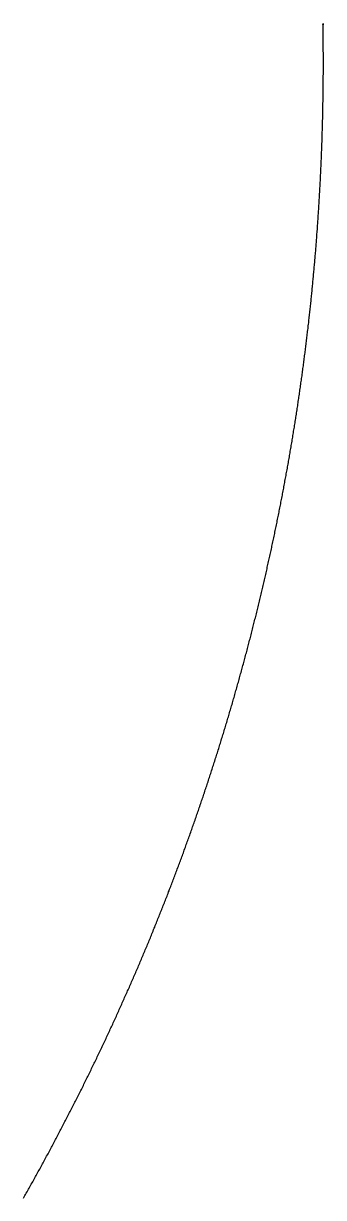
# Model space of a CAD drawing. Header units: metres. Extents: x -47.5 to 50, y -46.2 to 48.8.
# Drawn here: x 39.12 to 45.02, y -23.09 to 0.01 of the extents above; entities that cross this region are included whole.
import ezdxf

# ---------------------------------------------------------------- set-up
doc = ezdxf.new("R2010")
doc.units = ezdxf.units.M

msp = doc.modelspace()

# ---------------------------------------------------------------- linework, layer by layer
for p, q in [((45.024, -0.022, -692.82), (45.023, 0.006, -692.82)), ((45.014, -0.032, -692.82), (45.013, -0.004, -692.82)), ((45.014, -0.061, -692.82), (45.014, -0.032, -692.82)), ((45.015, -0.089, -692.82), (45.014, -0.061, -692.82)), ((45.015, -0.117, -692.82), (45.015, -0.089, -692.82)), ((45.015, -0.145, -692.82), (45.015, -0.117, -692.82)), ((45.016, -0.174, -692.82), (45.015, -0.145, -692.82)), ((45.016, -0.202, -692.82), (45.016, -0.174, -692.82)), ((45.017, -0.23, -692.82), (45.016, -0.202, -692.82)), ((45.017, -0.259, -692.82), (45.017, -0.23, -692.82)), ((45.017, -0.287, -692.82), (45.017, -0.259, -692.82)), ((45.018, -0.315, -692.82), (45.017, -0.287, -692.82)), ((45.018, -0.343, -692.82), (45.018, -0.315, -692.82)), ((45.018, -0.372, -692.82), (45.018, -0.343, -692.82)), ((45.018, -0.4, -692.82), (45.018, -0.372, -692.82)), ((45.019, -0.428, -692.82), (45.018, -0.4, -692.82)), ((45.019, -0.457, -692.82), (45.019, -0.428, -692.82)), ((45.019, -0.485, -692.82), (45.019, -0.457, -692.82)), ((45.019, -0.513, -692.82), (45.019, -0.485, -692.82)), ((45.019, -0.541, -692.82), (45.019, -0.513, -692.82)), ((45.02, -0.57, -692.82), (45.019, -0.541, -692.82)), ((45.02, -0.598, -692.82), (45.02, -0.57, -692.82)), ((45.02, -0.626, -692.82), (45.02, -0.598, -692.82)), ((45.02, -0.655, -692.82), (45.02, -0.626, -692.82)), ((45.02, -0.683, -692.82), (45.02, -0.655, -692.82)), ((45.02, -0.711, -692.82), (45.02, -0.683, -692.82)), ((45.02, -0.74, -692.82), (45.02, -0.711, -692.82)), ((45.02, -0.768, -692.82), (45.02, -0.74, -692.82)), ((45.02, -0.796, -692.82), (45.02, -0.768, -692.82)), ((45.02, -0.824, -692.82), (45.02, -0.796, -692.82)), ((45.02, -0.853, -692.82), (45.02, -0.824, -692.82)), ((45.02, -0.881, -692.82), (45.02, -0.853, -692.82)), ((45.02, -0.909, -692.82), (45.02, -0.881, -692.82)), ((45.02, -0.938, -692.82), (45.02, -0.909, -692.82)), ((45.018, -1.164, -692.82), (45.019, -1.136, -692.82)), ((45.019, -1.023, -692.82), (45.02, -0.994, -692.82)), ((45.019, -1.051, -692.82), (45.019, -1.023, -692.82)), ((45.019, -1.079, -692.82), (45.019, -1.051, -692.82)), ((45.019, -1.107, -692.82), (45.019, -1.079, -692.82)), ((45.019, -1.136, -692.82), (45.019, -1.107, -692.82)), ((45.02, -0.966, -692.82), (45.02, -0.938, -692.82)), ((45.02, -0.994, -692.82), (45.02, -0.966, -692.82)), ((45.016, -1.362, -692.82), (45.017, -1.334, -692.82)), ((45.016, -1.39, -692.82), (45.016, -1.362, -692.82)), ((45.017, -1.277, -692.82), (45.018, -1.249, -692.82)), ((45.017, -1.305, -692.82), (45.017, -1.277, -692.82)), ((45.017, -1.334, -692.82), (45.017, -1.305, -692.82)), ((45.018, -1.192, -692.82), (45.018, -1.164, -692.82)), ((45.018, -1.221, -692.82), (45.018, -1.192, -692.82)), ((45.018, -1.249, -692.82), (45.018, -1.221, -692.82)), ((45.012, -1.617, -692.82), (45.013, -1.589, -692.82)), ((45.012, -1.645, -692.82), (45.012, -1.617, -692.82)), ((45.013, -1.56, -692.82), (45.014, -1.532, -692.82)), ((45.013, -1.589, -692.82), (45.013, -1.56, -692.82)), ((45.014, -1.504, -692.82), (45.015, -1.475, -692.82)), ((45.014, -1.532, -692.82), (45.014, -1.504, -692.82)), ((45.015, -1.447, -692.82), (45.016, -1.419, -692.82)), ((45.015, -1.475, -692.82), (45.015, -1.447, -692.82)), ((45.016, -1.419, -692.82), (45.016, -1.39, -692.82)), ((45.007, -1.872, -692.82), (45.008, -1.843, -692.82)), ((45.008, -1.815, -692.82), (45.009, -1.787, -692.82)), ((45.008, -1.843, -692.82), (45.008, -1.815, -692.82)), ((45.009, -1.787, -692.82), (45.01, -1.758, -692.82)), ((45.01, -1.73, -692.82), (45.011, -1.702, -692.82)), ((45.01, -1.758, -692.82), (45.01, -1.73, -692.82)), ((45.011, -1.673, -692.82), (45.012, -1.645, -692.82)), ((45.011, -1.702, -692.82), (45.011, -1.673, -692.82)), ((45.001, -2.098, -692.82), (45.002, -2.07, -692.82)), ((45.002, -2.041, -692.82), (45.003, -2.013, -692.82)), ((45.002, -2.07, -692.82), (45.002, -2.041, -692.82)), ((45.003, -2.013, -692.82), (45.004, -1.985, -692.82)), ((45.004, -1.985, -692.82), (45.005, -1.956, -692.82)), ((45.005, -1.928, -692.82), (45.006, -1.9, -692.82)), ((45.005, -1.956, -692.82), (45.005, -1.928, -692.82)), ((45.006, -1.9, -692.82), (45.007, -1.872, -692.82)), ((44.994, -2.324, -692.82), (44.995, -2.296, -692.82)), ((44.995, -2.296, -692.82), (44.996, -2.268, -692.82)), ((44.996, -2.268, -692.82), (44.997, -2.239, -692.82)), ((44.997, -2.211, -692.82), (44.998, -2.183, -692.82)), ((44.997, -2.239, -692.82), (44.997, -2.211, -692.82)), ((44.998, -2.183, -692.82), (44.999, -2.154, -692.82)), ((44.999, -2.154, -692.82), (45, -2.126, -692.82)), ((45, -2.126, -692.82), (45.001, -2.098, -692.82)), ((44.985, -2.551, -692.82), (44.986, -2.522, -692.82)), ((44.986, -2.522, -692.82), (44.988, -2.494, -692.82)), ((44.988, -2.494, -692.82), (44.989, -2.466, -692.82)), ((44.989, -2.466, -692.82), (44.99, -2.437, -692.82)), ((44.99, -2.437, -692.82), (44.991, -2.409, -692.82)), ((44.991, -2.409, -692.82), (44.992, -2.381, -692.82)), ((44.992, -2.381, -692.82), (44.993, -2.353, -692.82)), ((44.993, -2.353, -692.82), (44.994, -2.324, -692.82)), ((44.976, -2.777, -692.82), (44.977, -2.749, -692.82)), ((44.977, -2.749, -692.82), (44.978, -2.72, -692.82)), ((44.978, -2.72, -692.82), (44.98, -2.692, -692.82)), ((44.98, -2.692, -692.82), (44.981, -2.664, -692.82)), ((44.981, -2.664, -692.82), (44.982, -2.636, -692.82)), ((44.982, -2.636, -692.82), (44.983, -2.607, -692.82)), ((44.983, -2.607, -692.82), (44.984, -2.579, -692.82)), ((44.984, -2.579, -692.82), (44.985, -2.551, -692.82)), ((44.965, -3.003, -692.82), (44.967, -2.975, -692.82)), ((44.967, -2.975, -692.82), (44.968, -2.947, -692.82)), ((44.968, -2.947, -692.82), (44.969, -2.918, -692.82)), ((44.969, -2.918, -692.82), (44.971, -2.89, -692.82)), ((44.971, -2.89, -692.82), (44.972, -2.862, -692.82)), ((44.972, -2.862, -692.82), (44.973, -2.834, -692.82)), ((44.973, -2.834, -692.82), (44.975, -2.805, -692.82)), ((44.975, -2.805, -692.82), (44.976, -2.777, -692.82)), ((44.952, -3.258, -692.82), (44.954, -3.23, -692.82)), ((44.954, -3.23, -692.82), (44.955, -3.201, -692.82)), ((44.955, -3.201, -692.82), (44.957, -3.173, -692.82)), ((44.957, -3.173, -692.82), (44.958, -3.145, -692.82)), ((44.958, -3.145, -692.82), (44.96, -3.116, -692.82)), ((44.96, -3.116, -692.82), (44.961, -3.088, -692.82)), ((44.961, -3.088, -692.82), (44.963, -3.06, -692.82)), ((44.963, -3.06, -692.82), (44.964, -3.032, -692.82)), ((44.964, -3.032, -692.82), (44.965, -3.003, -692.82)), ((44.939, -3.484, -692.82), (44.941, -3.456, -692.82)), ((44.941, -3.456, -692.82), (44.942, -3.428, -692.82)), ((44.942, -3.428, -692.82), (44.944, -3.399, -692.82)), ((44.944, -3.399, -692.82), (44.946, -3.371, -692.82)), ((44.946, -3.371, -692.82), (44.947, -3.343, -692.82)), ((44.947, -3.343, -692.82), (44.949, -3.314, -692.82)), ((44.949, -3.314, -692.82), (44.95, -3.286, -692.82)), ((44.95, -3.286, -692.82), (44.952, -3.258, -692.82)), ((44.925, -3.71, -692.82), (44.927, -3.682, -692.82)), ((44.927, -3.682, -692.82), (44.929, -3.654, -692.82)), ((44.929, -3.654, -692.82), (44.93, -3.625, -692.82)), ((44.93, -3.625, -692.82), (44.932, -3.597, -692.82)), ((44.932, -3.597, -692.82), (44.934, -3.569, -692.82)), ((44.934, -3.569, -692.82), (44.936, -3.541, -692.82)), ((44.936, -3.541, -692.82), (44.937, -3.512, -692.82)), ((44.937, -3.512, -692.82), (44.939, -3.484, -692.82)), ((44.91, -3.936, -692.82), (44.912, -3.908, -692.82)), ((44.912, -3.908, -692.82), (44.914, -3.88, -692.82)), ((44.914, -3.88, -692.82), (44.915, -3.852, -692.82)), ((44.915, -3.852, -692.82), (44.917, -3.823, -692.82)), ((44.917, -3.823, -692.82), (44.919, -3.795, -692.82)), ((44.919, -3.795, -692.82), (44.921, -3.767, -692.82)), ((44.921, -3.767, -692.82), (44.923, -3.739, -692.82)), ((44.923, -3.739, -692.82), (44.925, -3.71, -692.82)), ((44.893, -4.162, -692.82), (44.895, -4.134, -692.82)), ((44.895, -4.134, -692.82), (44.897, -4.106, -692.82)), ((44.897, -4.106, -692.82), (44.899, -4.078, -692.82)), ((44.899, -4.078, -692.82), (44.902, -4.049, -692.82)), ((44.902, -4.049, -692.82), (44.904, -4.021, -692.82)), ((44.904, -4.021, -692.82), (44.906, -3.993, -692.82)), ((44.906, -3.993, -692.82), (44.908, -3.965, -692.82)), ((44.908, -3.965, -692.82), (44.91, -3.936, -692.82)), ((44.873, -4.417, -692.82), (44.876, -4.388, -692.82)), ((44.876, -4.388, -692.82), (44.878, -4.36, -692.82)), ((44.878, -4.36, -692.82), (44.88, -4.332, -692.82)), ((44.88, -4.332, -692.82), (44.882, -4.304, -692.82)), ((44.882, -4.304, -692.82), (44.885, -4.275, -692.82)), ((44.885, -4.275, -692.82), (44.887, -4.247, -692.82)), ((44.887, -4.247, -692.82), (44.889, -4.219, -692.82)), ((44.889, -4.219, -692.82), (44.891, -4.191, -692.82)), ((44.891, -4.191, -692.82), (44.893, -4.162, -692.82)), ((44.854, -4.643, -692.82), (44.857, -4.614, -692.82)), ((44.857, -4.614, -692.82), (44.859, -4.586, -692.82)), ((44.859, -4.586, -692.82), (44.862, -4.558, -692.82)), ((44.862, -4.558, -692.82), (44.864, -4.53, -692.82)), ((44.864, -4.53, -692.82), (44.866, -4.501, -692.82)), ((44.866, -4.501, -692.82), (44.869, -4.473, -692.82)), ((44.869, -4.473, -692.82), (44.871, -4.445, -692.82)), ((44.871, -4.445, -692.82), (44.873, -4.417, -692.82)), ((44.835, -4.868, -692.82), (44.837, -4.84, -692.82)), ((44.837, -4.84, -692.82), (44.84, -4.812, -692.82)), ((44.84, -4.812, -692.82), (44.842, -4.784, -692.82)), ((44.842, -4.784, -692.82), (44.845, -4.756, -692.82)), ((44.845, -4.756, -692.82), (44.847, -4.727, -692.82)), ((44.847, -4.727, -692.82), (44.85, -4.699, -692.82)), ((44.85, -4.699, -692.82), (44.852, -4.671, -692.82)), ((44.852, -4.671, -692.82), (44.854, -4.643, -692.82)), ((44.813, -5.094, -692.82), (44.816, -5.066, -692.82)), ((44.816, -5.066, -692.82), (44.819, -5.038, -692.82)), ((44.819, -5.038, -692.82), (44.821, -5.01, -692.82)), ((44.821, -5.01, -692.82), (44.824, -4.981, -692.82)), ((44.824, -4.981, -692.82), (44.827, -4.953, -692.82)), ((44.827, -4.953, -692.82), (44.829, -4.925, -692.82)), ((44.829, -4.925, -692.82), (44.832, -4.897, -692.82)), ((44.832, -4.897, -692.82), (44.835, -4.868, -692.82)), ((44.791, -5.32, -692.82), (44.794, -5.292, -692.82)), ((44.794, -5.292, -692.82), (44.797, -5.263, -692.82)), ((44.797, -5.263, -692.82), (44.8, -5.235, -692.82)), ((44.8, -5.235, -692.82), (44.802, -5.207, -692.82)), ((44.802, -5.207, -692.82), (44.805, -5.179, -692.82)), ((44.805, -5.179, -692.82), (44.808, -5.151, -692.82)), ((44.808, -5.151, -692.82), (44.811, -5.122, -692.82)), ((44.811, -5.122, -692.82), (44.813, -5.094, -692.82)), ((44.768, -5.545, -692.82), (44.771, -5.517, -692.82)), ((44.771, -5.517, -692.82), (44.774, -5.489, -692.82)), ((44.774, -5.489, -692.82), (44.777, -5.461, -692.82)), ((44.777, -5.461, -692.82), (44.78, -5.433, -692.82)), ((44.78, -5.433, -692.82), (44.782, -5.404, -692.82)), ((44.782, -5.404, -692.82), (44.785, -5.376, -692.82)), ((44.785, -5.376, -692.82), (44.788, -5.348, -692.82)), ((44.788, -5.348, -692.82), (44.791, -5.32, -692.82)), ((44.74, -5.799, -692.82), (44.743, -5.771, -692.82)), ((44.743, -5.771, -692.82), (44.746, -5.743, -692.82)), ((44.746, -5.743, -692.82), (44.749, -5.715, -692.82)), ((44.749, -5.715, -692.82), (44.753, -5.686, -692.82)), ((44.753, -5.686, -692.82), (44.756, -5.658, -692.82)), ((44.756, -5.658, -692.82), (44.759, -5.63, -692.82)), ((44.759, -5.63, -692.82), (44.762, -5.602, -692.82)), ((44.762, -5.602, -692.82), (44.765, -5.574, -692.82)), ((44.765, -5.574, -692.82), (44.768, -5.545, -692.82)), ((44.714, -6.024, -692.82), (44.718, -5.996, -692.82)), ((44.718, -5.996, -692.82), (44.721, -5.968, -692.82)), ((44.721, -5.968, -692.82), (44.724, -5.94, -692.82)), ((44.724, -5.94, -692.82), (44.727, -5.912, -692.82)), ((44.727, -5.912, -692.82), (44.731, -5.884, -692.82)), ((44.731, -5.884, -692.82), (44.734, -5.855, -692.82)), ((44.734, -5.855, -692.82), (44.737, -5.827, -692.82)), ((44.737, -5.827, -692.82), (44.74, -5.799, -692.82)), ((44.687, -6.25, -692.82), (44.691, -6.222, -692.82)), ((44.691, -6.222, -692.82), (44.694, -6.193, -692.82)), ((44.694, -6.193, -692.82), (44.698, -6.165, -692.82)), ((44.698, -6.165, -692.82), (44.701, -6.137, -692.82)), ((44.701, -6.137, -692.82), (44.704, -6.109, -692.82)), ((44.704, -6.109, -692.82), (44.708, -6.081, -692.82)), ((44.708, -6.081, -692.82), (44.711, -6.053, -692.82)), ((44.711, -6.053, -692.82), (44.714, -6.024, -692.82)), ((44.659, -6.475, -692.82), (44.663, -6.447, -692.82)), ((44.663, -6.447, -692.82), (44.666, -6.419, -692.82)), ((44.666, -6.419, -692.82), (44.67, -6.39, -692.82)), ((44.67, -6.39, -692.82), (44.673, -6.362, -692.82)), ((44.673, -6.362, -692.82), (44.677, -6.334, -692.82)), ((44.677, -6.334, -692.82), (44.68, -6.306, -692.82)), ((44.68, -6.306, -692.82), (44.684, -6.278, -692.82)), ((44.684, -6.278, -692.82), (44.687, -6.25, -692.82)), ((44.63, -6.7, -692.82), (44.634, -6.672, -692.82)), ((44.634, -6.672, -692.82), (44.637, -6.644, -692.82)), ((44.637, -6.644, -692.82), (44.641, -6.615, -692.82)), ((44.641, -6.615, -692.82), (44.645, -6.587, -692.82)), ((44.645, -6.587, -692.82), (44.648, -6.559, -692.82)), ((44.648, -6.559, -692.82), (44.652, -6.531, -692.82)), ((44.652, -6.531, -692.82), (44.656, -6.503, -692.82)), ((44.656, -6.503, -692.82), (44.659, -6.475, -692.82)), ((44.596, -6.953, -692.82), (44.6, -6.925, -692.82)), ((44.6, -6.925, -692.82), (44.604, -6.897, -692.82)), ((44.604, -6.897, -692.82), (44.607, -6.868, -692.82)), ((44.607, -6.868, -692.82), (44.611, -6.84, -692.82)), ((44.611, -6.84, -692.82), (44.615, -6.812, -692.82)), ((44.615, -6.812, -692.82), (44.619, -6.784, -692.82)), ((44.619, -6.784, -692.82), (44.623, -6.756, -692.82)), ((44.623, -6.756, -692.82), (44.626, -6.728, -692.82)), ((44.626, -6.728, -692.82), (44.63, -6.7, -692.82)), ((44.564, -7.178, -692.82), (44.568, -7.149, -692.82)), ((44.568, -7.149, -692.82), (44.572, -7.121, -692.82)), ((44.572, -7.121, -692.82), (44.576, -7.093, -692.82)), ((44.576, -7.093, -692.82), (44.58, -7.065, -692.82)), ((44.58, -7.065, -692.82), (44.584, -7.037, -692.82)), ((44.584, -7.037, -692.82), (44.588, -7.009, -692.82)), ((44.588, -7.009, -692.82), (44.592, -6.981, -692.82)), ((44.592, -6.981, -692.82), (44.596, -6.953, -692.82)), ((44.531, -7.402, -692.82), (44.536, -7.374, -692.82)), ((44.536, -7.374, -692.82), (44.54, -7.346, -692.82)), ((44.54, -7.346, -692.82), (44.544, -7.318, -692.82)), ((44.544, -7.318, -692.82), (44.548, -7.29, -692.82)), ((44.548, -7.29, -692.82), (44.552, -7.262, -692.82)), ((44.552, -7.262, -692.82), (44.556, -7.234, -692.82)), ((44.556, -7.234, -692.82), (44.56, -7.206, -692.82)), ((44.56, -7.206, -692.82), (44.564, -7.178, -692.82)), ((44.497, -7.627, -692.82), (44.502, -7.598, -692.82)), ((44.502, -7.598, -692.82), (44.506, -7.57, -692.82)), ((44.506, -7.57, -692.82), (44.51, -7.542, -692.82)), ((44.51, -7.542, -692.82), (44.515, -7.514, -692.82)), ((44.515, -7.514, -692.82), (44.519, -7.486, -692.82)), ((44.519, -7.486, -692.82), (44.523, -7.458, -692.82)), ((44.523, -7.458, -692.82), (44.527, -7.43, -692.82)), ((44.527, -7.43, -692.82), (44.531, -7.402, -692.82)), ((44.458, -7.879, -692.82), (44.463, -7.851, -692.82)), ((44.463, -7.851, -692.82), (44.467, -7.823, -692.82)), ((44.467, -7.823, -692.82), (44.471, -7.795, -692.82)), ((44.471, -7.795, -692.82), (44.476, -7.767, -692.82)), ((44.476, -7.767, -692.82), (44.48, -7.739, -692.82)), ((44.48, -7.739, -692.82), (44.484, -7.711, -692.82)), ((44.484, -7.711, -692.82), (44.489, -7.683, -692.82)), ((44.489, -7.683, -692.82), (44.493, -7.655, -692.82)), ((44.493, -7.655, -692.82), (44.497, -7.627, -692.82)), ((44.422, -8.103, -692.82), (44.426, -8.075, -692.82)), ((44.426, -8.075, -692.82), (44.431, -8.047, -692.82)), ((44.431, -8.047, -692.82), (44.435, -8.019, -692.82)), ((44.435, -8.019, -692.82), (44.44, -7.991, -692.82)), ((44.44, -7.991, -692.82), (44.445, -7.963, -692.82)), ((44.445, -7.963, -692.82), (44.449, -7.935, -692.82)), ((44.449, -7.935, -692.82), (44.454, -7.907, -692.82)), ((44.454, -7.907, -692.82), (44.458, -7.879, -692.82)), ((44.384, -8.327, -692.82), (44.389, -8.299, -692.82)), ((44.389, -8.299, -692.82), (44.394, -8.271, -692.82)), ((44.394, -8.271, -692.82), (44.398, -8.243, -692.82)), ((44.398, -8.243, -692.82), (44.403, -8.215, -692.82)), ((44.403, -8.215, -692.82), (44.408, -8.187, -692.82)), ((44.408, -8.187, -692.82), (44.412, -8.159, -692.82)), ((44.412, -8.159, -692.82), (44.417, -8.131, -692.82)), ((44.417, -8.131, -692.82), (44.422, -8.103, -692.82)), ((44.346, -8.551, -692.82), (44.351, -8.523, -692.82)), ((44.351, -8.523, -692.82), (44.356, -8.495, -692.82)), ((44.356, -8.495, -692.82), (44.36, -8.467, -692.82)), ((44.36, -8.467, -692.82), (44.365, -8.439, -692.82)), ((44.365, -8.439, -692.82), (44.37, -8.411, -692.82)), ((44.37, -8.411, -692.82), (44.375, -8.383, -692.82)), ((44.375, -8.383, -692.82), (44.38, -8.355, -692.82)), ((44.38, -8.355, -692.82), (44.384, -8.327, -692.82)), ((44.301, -8.802, -692.82), (44.306, -8.774, -692.82)), ((44.306, -8.774, -692.82), (44.311, -8.746, -692.82)), ((44.311, -8.746, -692.82), (44.316, -8.718, -692.82)), ((44.316, -8.718, -692.82), (44.321, -8.69, -692.82)), ((44.321, -8.69, -692.82), (44.326, -8.662, -692.82)), ((44.326, -8.662, -692.82), (44.331, -8.634, -692.82)), ((44.331, -8.634, -692.82), (44.336, -8.606, -692.82)), ((44.336, -8.606, -692.82), (44.341, -8.579, -692.82)), ((44.341, -8.579, -692.82), (44.346, -8.551, -692.82)), ((44.26, -9.025, -692.82), (44.265, -8.998, -692.82)), ((44.265, -8.998, -692.82), (44.27, -8.97, -692.82)), ((44.27, -8.97, -692.82), (44.276, -8.942, -692.82)), ((44.276, -8.942, -692.82), (44.281, -8.914, -692.82)), ((44.281, -8.914, -692.82), (44.286, -8.886, -692.82)), ((44.286, -8.886, -692.82), (44.291, -8.858, -692.82)), ((44.291, -8.858, -692.82), (44.296, -8.83, -692.82)), ((44.296, -8.83, -692.82), (44.301, -8.802, -692.82)), ((44.218, -9.249, -692.82), (44.223, -9.221, -692.82)), ((44.223, -9.221, -692.82), (44.229, -9.193, -692.82)), ((44.229, -9.193, -692.82), (44.234, -9.165, -692.82)), ((44.234, -9.165, -692.82), (44.239, -9.137, -692.82)), ((44.239, -9.137, -692.82), (44.244, -9.109, -692.82)), ((44.244, -9.109, -692.82), (44.25, -9.081, -692.82)), ((44.25, -9.081, -692.82), (44.255, -9.053, -692.82)), ((44.255, -9.053, -692.82), (44.26, -9.025, -692.82)), ((44.175, -9.472, -692.82), (44.18, -9.444, -692.82)), ((44.18, -9.444, -692.82), (44.186, -9.416, -692.82)), ((44.186, -9.416, -692.82), (44.191, -9.388, -692.82)), ((44.191, -9.388, -692.82), (44.197, -9.36, -692.82)), ((44.197, -9.36, -692.82), (44.202, -9.332, -692.82)), ((44.202, -9.332, -692.82), (44.207, -9.304, -692.82)), ((44.207, -9.304, -692.82), (44.213, -9.277, -692.82)), ((44.213, -9.277, -692.82), (44.218, -9.249, -692.82)), ((44.125, -9.722, -692.82), (44.13, -9.694, -692.82)), ((44.13, -9.694, -692.82), (44.136, -9.667, -692.82)), ((44.136, -9.667, -692.82), (44.142, -9.639, -692.82)), ((44.142, -9.639, -692.82), (44.147, -9.611, -692.82)), ((44.147, -9.611, -692.82), (44.153, -9.583, -692.82)), ((44.153, -9.583, -692.82), (44.158, -9.555, -692.82)), ((44.158, -9.555, -692.82), (44.164, -9.527, -692.82)), ((44.164, -9.527, -692.82), (44.169, -9.499, -692.82)), ((44.169, -9.499, -692.82), (44.175, -9.472, -692.82)), ((44.079, -9.945, -692.82), (44.085, -9.917, -692.82)), ((44.085, -9.917, -692.82), (44.091, -9.889, -692.82)), ((44.091, -9.889, -692.82), (44.097, -9.861, -692.82)), ((44.097, -9.861, -692.82), (44.102, -9.834, -692.82)), ((44.102, -9.834, -692.82), (44.108, -9.806, -692.82)), ((44.108, -9.806, -692.82), (44.114, -9.778, -692.82)), ((44.114, -9.778, -692.82), (44.119, -9.75, -692.82)), ((44.119, -9.75, -692.82), (44.125, -9.722, -692.82)), ((44.033, -10.167, -692.82), (44.038, -10.139, -692.82)), ((44.038, -10.139, -692.82), (44.044, -10.112, -692.82)), ((44.044, -10.112, -692.82), (44.05, -10.084, -692.82)), ((44.05, -10.084, -692.82), (44.056, -10.056, -692.82)), ((44.056, -10.056, -692.82), (44.062, -10.028, -692.82)), ((44.062, -10.028, -692.82), (44.068, -10, -692.82)), ((44.068, -10, -692.82), (44.074, -9.973, -692.82)), ((44.074, -9.973, -692.82), (44.079, -9.945, -692.82)), ((43.979, -10.417, -692.82), (43.985, -10.389, -692.82)), ((43.985, -10.389, -692.82), (43.991, -10.362, -692.82)), ((43.991, -10.362, -692.82), (43.997, -10.334, -692.82)), ((43.997, -10.334, -692.82), (44.003, -10.306, -692.82)), ((44.003, -10.306, -692.82), (44.009, -10.278, -692.82)), ((44.009, -10.278, -692.82), (44.015, -10.25, -692.82)), ((44.015, -10.25, -692.82), (44.021, -10.223, -692.82)), ((44.021, -10.223, -692.82), (44.027, -10.195, -692.82)), ((44.027, -10.195, -692.82), (44.033, -10.167, -692.82)), ((43.93, -10.639, -692.82), (43.936, -10.611, -692.82)), ((43.936, -10.611, -692.82), (43.942, -10.583, -692.82)), ((43.942, -10.583, -692.82), (43.948, -10.556, -692.82)), ((43.948, -10.556, -692.82), (43.954, -10.528, -692.82)), ((43.954, -10.528, -692.82), (43.96, -10.5, -692.82)), ((43.96, -10.5, -692.82), (43.967, -10.473, -692.82)), ((43.967, -10.473, -692.82), (43.973, -10.445, -692.82)), ((43.973, -10.445, -692.82), (43.979, -10.417, -692.82)), ((43.879, -10.861, -692.82), (43.886, -10.833, -692.82)), ((43.886, -10.833, -692.82), (43.892, -10.805, -692.82)), ((43.892, -10.805, -692.82), (43.898, -10.777, -692.82)), ((43.898, -10.777, -692.82), (43.905, -10.75, -692.82)), ((43.905, -10.75, -692.82), (43.911, -10.722, -692.82)), ((43.911, -10.722, -692.82), (43.917, -10.694, -692.82)), ((43.917, -10.694, -692.82), (43.923, -10.667, -692.82)), ((43.923, -10.667, -692.82), (43.93, -10.639, -692.82)), ((43.822, -11.11, -692.82), (43.828, -11.082, -692.82)), ((43.828, -11.082, -692.82), (43.835, -11.054, -692.82)), ((43.835, -11.054, -692.82), (43.841, -11.027, -692.82)), ((43.841, -11.027, -692.82), (43.847, -10.999, -692.82)), ((43.847, -10.999, -692.82), (43.854, -10.971, -692.82)), ((43.854, -10.971, -692.82), (43.86, -10.944, -692.82)), ((43.86, -10.944, -692.82), (43.867, -10.916, -692.82)), ((43.867, -10.916, -692.82), (43.873, -10.888, -692.82)), ((43.873, -10.888, -692.82), (43.879, -10.861, -692.82)), ((43.769, -11.331, -692.82), (43.776, -11.303, -692.82)), ((43.776, -11.303, -692.82), (43.782, -11.275, -692.82)), ((43.782, -11.275, -692.82), (43.789, -11.248, -692.82)), ((43.789, -11.248, -692.82), (43.795, -11.22, -692.82)), ((43.795, -11.22, -692.82), (43.802, -11.193, -692.82)), ((43.802, -11.193, -692.82), (43.809, -11.165, -692.82)), ((43.809, -11.165, -692.82), (43.815, -11.137, -692.82)), ((43.815, -11.137, -692.82), (43.822, -11.11, -692.82)), ((43.715, -11.552, -692.82), (43.722, -11.524, -692.82)), ((43.722, -11.524, -692.82), (43.729, -11.496, -692.82)), ((43.729, -11.496, -692.82), (43.736, -11.469, -692.82)), ((43.736, -11.469, -692.82), (43.742, -11.441, -692.82)), ((43.742, -11.441, -692.82), (43.749, -11.414, -692.82)), ((43.749, -11.414, -692.82), (43.756, -11.386, -692.82)), ((43.756, -11.386, -692.82), (43.762, -11.358, -692.82)), ((43.762, -11.358, -692.82), (43.769, -11.331, -692.82)), ((43.653, -11.8, -692.82), (43.66, -11.772, -692.82)), ((43.66, -11.772, -692.82), (43.667, -11.745, -692.82)), ((43.667, -11.745, -692.82), (43.674, -11.717, -692.82)), ((43.674, -11.717, -692.82), (43.681, -11.69, -692.82)), ((43.681, -11.69, -692.82), (43.688, -11.662, -692.82)), ((43.688, -11.662, -692.82), (43.695, -11.634, -692.82)), ((43.695, -11.634, -692.82), (43.702, -11.607, -692.82)), ((43.702, -11.607, -692.82), (43.708, -11.579, -692.82)), ((43.708, -11.579, -692.82), (43.715, -11.552, -692.82)), ((43.597, -12.02, -692.82), (43.604, -11.993, -692.82)), ((43.604, -11.993, -692.82), (43.612, -11.965, -692.82)), ((43.612, -11.965, -692.82), (43.619, -11.938, -692.82)), ((43.619, -11.938, -692.82), (43.626, -11.91, -692.82)), ((43.626, -11.91, -692.82), (43.633, -11.882, -692.82)), ((43.633, -11.882, -692.82), (43.64, -11.855, -692.82)), ((43.64, -11.855, -692.82), (43.647, -11.827, -692.82)), ((43.647, -11.827, -692.82), (43.653, -11.8, -692.82)), ((43.533, -12.268, -692.82), (43.54, -12.24, -692.82)), ((43.54, -12.24, -692.82), (43.547, -12.213, -692.82)), ((43.547, -12.213, -692.82), (43.555, -12.185, -692.82)), ((43.555, -12.185, -692.82), (43.562, -12.158, -692.82)), ((43.562, -12.158, -692.82), (43.569, -12.13, -692.82)), ((43.569, -12.13, -692.82), (43.576, -12.103, -692.82)), ((43.576, -12.103, -692.82), (43.583, -12.075, -692.82)), ((43.583, -12.075, -692.82), (43.59, -12.048, -692.82)), ((43.59, -12.048, -692.82), (43.597, -12.02, -692.82)), ((43.475, -12.487, -692.82), (43.482, -12.46, -692.82)), ((43.482, -12.46, -692.82), (43.489, -12.433, -692.82)), ((43.489, -12.433, -692.82), (43.497, -12.405, -692.82)), ((43.497, -12.405, -692.82), (43.504, -12.378, -692.82)), ((43.504, -12.378, -692.82), (43.511, -12.35, -692.82)), ((43.511, -12.35, -692.82), (43.518, -12.323, -692.82)), ((43.518, -12.323, -692.82), (43.526, -12.295, -692.82)), ((43.526, -12.295, -692.82), (43.533, -12.268, -692.82)), ((43.415, -12.707, -692.82), (43.423, -12.68, -692.82)), ((43.423, -12.68, -692.82), (43.43, -12.652, -692.82)), ((43.43, -12.652, -692.82), (43.437, -12.625, -692.82)), ((43.437, -12.625, -692.82), (43.445, -12.597, -692.82)), ((43.445, -12.597, -692.82), (43.452, -12.57, -692.82)), ((43.452, -12.57, -692.82), (43.46, -12.542, -692.82)), ((43.46, -12.542, -692.82), (43.467, -12.515, -692.82)), ((43.467, -12.515, -692.82), (43.475, -12.487, -692.82)), ((43.347, -12.954, -692.82), (43.354, -12.926, -692.82)), ((43.354, -12.926, -692.82), (43.362, -12.899, -692.82)), ((43.362, -12.899, -692.82), (43.37, -12.871, -692.82)), ((43.37, -12.871, -692.82), (43.377, -12.844, -692.82)), ((43.377, -12.844, -692.82), (43.385, -12.817, -692.82)), ((43.385, -12.817, -692.82), (43.392, -12.789, -692.82)), ((43.392, -12.789, -692.82), (43.4, -12.762, -692.82)), ((43.4, -12.762, -692.82), (43.408, -12.734, -692.82)), ((43.408, -12.734, -692.82), (43.415, -12.707, -692.82)), ((43.285, -13.172, -692.82), (43.293, -13.145, -692.82)), ((43.293, -13.145, -692.82), (43.3, -13.118, -692.82)), ((43.3, -13.118, -692.82), (43.308, -13.09, -692.82)), ((43.308, -13.09, -692.82), (43.316, -13.063, -692.82)), ((43.316, -13.063, -692.82), (43.324, -13.036, -692.82)), ((43.324, -13.036, -692.82), (43.331, -13.008, -692.82)), ((43.331, -13.008, -692.82), (43.339, -12.981, -692.82)), ((43.339, -12.981, -692.82), (43.347, -12.954, -692.82)), ((43.214, -13.418, -692.82), (43.222, -13.391, -692.82)), ((43.222, -13.391, -692.82), (43.23, -13.364, -692.82)), ((43.23, -13.364, -692.82), (43.238, -13.336, -692.82)), ((43.238, -13.336, -692.82), (43.246, -13.309, -692.82)), ((43.246, -13.309, -692.82), (43.253, -13.282, -692.82)), ((43.253, -13.282, -692.82), (43.261, -13.254, -692.82)), ((43.261, -13.254, -692.82), (43.269, -13.227, -692.82)), ((43.269, -13.227, -692.82), (43.277, -13.2, -692.82)), ((43.277, -13.2, -692.82), (43.285, -13.172, -692.82)), ((43.15, -13.637, -692.82), (43.158, -13.609, -692.82)), ((43.158, -13.609, -692.82), (43.166, -13.582, -692.82)), ((43.166, -13.582, -692.82), (43.174, -13.555, -692.82)), ((43.174, -13.555, -692.82), (43.182, -13.528, -692.82)), ((43.182, -13.528, -692.82), (43.19, -13.5, -692.82)), ((43.19, -13.5, -692.82), (43.198, -13.473, -692.82)), ((43.198, -13.473, -692.82), (43.206, -13.446, -692.82)), ((43.206, -13.446, -692.82), (43.214, -13.418, -692.82)), ((43.076, -13.882, -692.82), (43.084, -13.855, -692.82)), ((43.084, -13.855, -692.82), (43.092, -13.827, -692.82)), ((43.092, -13.827, -692.82), (43.101, -13.8, -692.82)), ((43.101, -13.8, -692.82), (43.109, -13.773, -692.82)), ((43.109, -13.773, -692.82), (43.117, -13.746, -692.82)), ((43.117, -13.746, -692.82), (43.125, -13.718, -692.82)), ((43.125, -13.718, -692.82), (43.133, -13.691, -692.82)), ((43.133, -13.691, -692.82), (43.141, -13.664, -692.82)), ((43.141, -13.664, -692.82), (43.15, -13.637, -692.82)), ((43.009, -14.099, -692.82), (43.018, -14.072, -692.82)), ((43.018, -14.072, -692.82), (43.026, -14.045, -692.82)), ((43.026, -14.045, -692.82), (43.035, -14.018, -692.82)), ((43.035, -14.018, -692.82), (43.043, -13.991, -692.82)), ((43.043, -13.991, -692.82), (43.051, -13.963, -692.82)), ((43.051, -13.963, -692.82), (43.059, -13.936, -692.82)), ((43.059, -13.936, -692.82), (43.068, -13.909, -692.82)), ((43.068, -13.909, -692.82), (43.076, -13.882, -692.82)), ((42.933, -14.344, -692.82), (42.942, -14.317, -692.82)), ((42.942, -14.317, -692.82), (42.95, -14.29, -692.82)), ((42.95, -14.29, -692.82), (42.959, -14.262, -692.82)), ((42.959, -14.262, -692.82), (42.967, -14.235, -692.82)), ((42.967, -14.235, -692.82), (42.976, -14.208, -692.82)), ((42.976, -14.208, -692.82), (42.984, -14.181, -692.82)), ((42.984, -14.181, -692.82), (42.993, -14.154, -692.82)), ((42.993, -14.154, -692.82), (43.001, -14.127, -692.82)), ((43.001, -14.127, -692.82), (43.009, -14.099, -692.82)), ((42.864, -14.561, -692.82), (42.873, -14.534, -692.82)), ((42.873, -14.534, -692.82), (42.882, -14.507, -692.82)), ((42.882, -14.507, -692.82), (42.89, -14.479, -692.82)), ((42.89, -14.479, -692.82), (42.899, -14.452, -692.82)), ((42.899, -14.452, -692.82), (42.907, -14.425, -692.82)), ((42.907, -14.425, -692.82), (42.916, -14.398, -692.82)), ((42.916, -14.398, -692.82), (42.925, -14.371, -692.82)), ((42.925, -14.371, -692.82), (42.933, -14.344, -692.82)), ((42.785, -14.804, -692.82), (42.794, -14.777, -692.82)), ((42.794, -14.777, -692.82), (42.803, -14.75, -692.82)), ((42.803, -14.75, -692.82), (42.812, -14.723, -692.82)), ((42.812, -14.723, -692.82), (42.821, -14.696, -692.82)), ((42.821, -14.696, -692.82), (42.829, -14.669, -692.82)), ((42.829, -14.669, -692.82), (42.838, -14.642, -692.82)), ((42.838, -14.642, -692.82), (42.847, -14.615, -692.82)), ((42.847, -14.615, -692.82), (42.856, -14.588, -692.82)), ((42.856, -14.588, -692.82), (42.864, -14.561, -692.82)), ((42.714, -15.021, -692.82), (42.723, -14.994, -692.82)), ((42.723, -14.994, -692.82), (42.732, -14.967, -692.82)), ((42.732, -14.967, -692.82), (42.741, -14.94, -692.82)), ((42.741, -14.94, -692.82), (42.75, -14.913, -692.82)), ((42.75, -14.913, -692.82), (42.759, -14.885, -692.82)), ((42.759, -14.885, -692.82), (42.768, -14.858, -692.82)), ((42.768, -14.858, -692.82), (42.777, -14.831, -692.82)), ((42.777, -14.831, -692.82), (42.785, -14.804, -692.82)), ((42.633, -15.263, -692.82), (42.642, -15.236, -692.82)), ((42.642, -15.236, -692.82), (42.651, -15.209, -692.82)), ((42.651, -15.209, -692.82), (42.66, -15.183, -692.82)), ((42.66, -15.183, -692.82), (42.669, -15.156, -692.82)), ((42.669, -15.156, -692.82), (42.678, -15.129, -692.82)), ((42.678, -15.129, -692.82), (42.687, -15.102, -692.82)), ((42.687, -15.102, -692.82), (42.696, -15.075, -692.82)), ((42.696, -15.075, -692.82), (42.705, -15.048, -692.82)), ((42.705, -15.048, -692.82), (42.714, -15.021, -692.82)), ((42.559, -15.479, -692.82), (42.568, -15.452, -692.82)), ((42.568, -15.452, -692.82), (42.578, -15.425, -692.82)), ((42.578, -15.425, -692.82), (42.587, -15.398, -692.82)), ((42.587, -15.398, -692.82), (42.596, -15.371, -692.82)), ((42.596, -15.371, -692.82), (42.605, -15.344, -692.82)), ((42.605, -15.344, -692.82), (42.614, -15.317, -692.82)), ((42.614, -15.317, -692.82), (42.624, -15.29, -692.82)), ((42.624, -15.29, -692.82), (42.633, -15.263, -692.82)), ((42.475, -15.721, -692.82), (42.484, -15.694, -692.82)), ((42.484, -15.694, -692.82), (42.494, -15.667, -692.82)), ((42.494, -15.667, -692.82), (42.503, -15.64, -692.82)), ((42.503, -15.64, -692.82), (42.513, -15.613, -692.82)), ((42.513, -15.613, -692.82), (42.522, -15.586, -692.82)), ((42.522, -15.586, -692.82), (42.531, -15.56, -692.82)), ((42.531, -15.56, -692.82), (42.541, -15.533, -692.82)), ((42.541, -15.533, -692.82), (42.55, -15.506, -692.82)), ((42.55, -15.506, -692.82), (42.559, -15.479, -692.82)), ((42.39, -15.962, -692.82), (42.399, -15.936, -692.82)), ((42.399, -15.936, -692.82), (42.409, -15.909, -692.82)), ((42.409, -15.909, -692.82), (42.418, -15.882, -692.82)), ((42.418, -15.882, -692.82), (42.428, -15.855, -692.82)), ((42.428, -15.855, -692.82), (42.437, -15.828, -692.82)), ((42.437, -15.828, -692.82), (42.447, -15.801, -692.82)), ((42.447, -15.801, -692.82), (42.456, -15.775, -692.82)), ((42.456, -15.775, -692.82), (42.466, -15.748, -692.82)), ((42.466, -15.748, -692.82), (42.475, -15.721, -692.82)), ((42.312, -16.177, -692.82), (42.322, -16.15, -692.82)), ((42.322, -16.15, -692.82), (42.332, -16.123, -692.82)), ((42.332, -16.123, -692.82), (42.342, -16.096, -692.82)), ((42.342, -16.096, -692.82), (42.351, -16.07, -692.82)), ((42.351, -16.07, -692.82), (42.361, -16.043, -692.82)), ((42.361, -16.043, -692.82), (42.37, -16.016, -692.82)), ((42.37, -16.016, -692.82), (42.38, -15.989, -692.82)), ((42.38, -15.989, -692.82), (42.39, -15.962, -692.82)), ((42.224, -16.417, -692.82), (42.234, -16.391, -692.82)), ((42.234, -16.391, -692.82), (42.244, -16.364, -692.82)), ((42.244, -16.364, -692.82), (42.254, -16.337, -692.82)), ((42.254, -16.337, -692.82), (42.264, -16.31, -692.82)), ((42.264, -16.31, -692.82), (42.274, -16.284, -692.82)), ((42.274, -16.284, -692.82), (42.283, -16.257, -692.82)), ((42.283, -16.257, -692.82), (42.293, -16.23, -692.82)), ((42.293, -16.23, -692.82), (42.303, -16.203, -692.82)), ((42.303, -16.203, -692.82), (42.312, -16.177, -692.82)), ((42.135, -16.657, -692.82), (42.145, -16.631, -692.82)), ((42.145, -16.631, -692.82), (42.155, -16.604, -692.82)), ((42.155, -16.604, -692.82), (42.165, -16.577, -692.82)), ((42.165, -16.577, -692.82), (42.175, -16.551, -692.82)), ((42.175, -16.551, -692.82), (42.185, -16.524, -692.82)), ((42.185, -16.524, -692.82), (42.195, -16.497, -692.82)), ((42.195, -16.497, -692.82), (42.205, -16.471, -692.82)), ((42.205, -16.471, -692.82), (42.215, -16.444, -692.82)), ((42.215, -16.444, -692.82), (42.224, -16.417, -692.82)), ((42.054, -16.871, -692.82), (42.065, -16.844, -692.82)), ((42.065, -16.844, -692.82), (42.075, -16.817, -692.82)), ((42.075, -16.817, -692.82), (42.085, -16.791, -692.82)), ((42.085, -16.791, -692.82), (42.095, -16.764, -692.82)), ((42.095, -16.764, -692.82), (42.105, -16.737, -692.82)), ((42.105, -16.737, -692.82), (42.115, -16.711, -692.82)), ((42.115, -16.711, -692.82), (42.125, -16.684, -692.82)), ((42.125, -16.684, -692.82), (42.135, -16.657, -692.82)), ((41.962, -17.11, -692.82), (41.973, -17.083, -692.82)), ((41.973, -17.083, -692.82), (41.983, -17.057, -692.82)), ((41.983, -17.057, -692.82), (41.993, -17.03, -692.82)), ((41.993, -17.03, -692.82), (42.003, -17.004, -692.82)), ((42.003, -17.004, -692.82), (42.014, -16.977, -692.82)), ((42.014, -16.977, -692.82), (42.024, -16.95, -692.82)), ((42.024, -16.95, -692.82), (42.034, -16.924, -692.82)), ((42.034, -16.924, -692.82), (42.044, -16.897, -692.82)), ((42.044, -16.897, -692.82), (42.054, -16.871, -692.82)), ((41.869, -17.349, -692.82), (41.88, -17.322, -692.82)), ((41.88, -17.322, -692.82), (41.89, -17.296, -692.82)), ((41.89, -17.296, -692.82), (41.9, -17.269, -692.82)), ((41.9, -17.269, -692.82), (41.911, -17.242, -692.82)), ((41.911, -17.242, -692.82), (41.921, -17.216, -692.82)), ((41.921, -17.216, -692.82), (41.931, -17.189, -692.82)), ((41.931, -17.189, -692.82), (41.942, -17.163, -692.82)), ((41.942, -17.163, -692.82), (41.952, -17.136, -692.82)), ((41.952, -17.136, -692.82), (41.962, -17.11, -692.82)), ((41.785, -17.56, -692.82), (41.796, -17.534, -692.82)), ((41.796, -17.534, -692.82), (41.806, -17.507, -692.82)), ((41.806, -17.507, -692.82), (41.817, -17.481, -692.82)), ((41.817, -17.481, -692.82), (41.827, -17.454, -692.82)), ((41.827, -17.454, -692.82), (41.838, -17.428, -692.82)), ((41.838, -17.428, -692.82), (41.848, -17.401, -692.82)), ((41.848, -17.401, -692.82), (41.859, -17.375, -692.82)), ((41.859, -17.375, -692.82), (41.869, -17.349, -692.82)), ((41.689, -17.798, -692.82), (41.7, -17.772, -692.82)), ((41.7, -17.772, -692.82), (41.711, -17.745, -692.82)), ((41.711, -17.745, -692.82), (41.721, -17.719, -692.82)), ((41.721, -17.719, -692.82), (41.732, -17.692, -692.82)), ((41.732, -17.692, -692.82), (41.742, -17.666, -692.82)), ((41.742, -17.666, -692.82), (41.753, -17.64, -692.82)), ((41.753, -17.64, -692.82), (41.764, -17.613, -692.82)), ((41.764, -17.613, -692.82), (41.774, -17.587, -692.82)), ((41.774, -17.587, -692.82), (41.785, -17.56, -692.82)), ((41.592, -18.035, -692.82), (41.603, -18.009, -692.82)), ((41.603, -18.009, -692.82), (41.614, -17.983, -692.82)), ((41.614, -17.983, -692.82), (41.624, -17.956, -692.82)), ((41.624, -17.956, -692.82), (41.635, -17.93, -692.82)), ((41.635, -17.93, -692.82), (41.646, -17.904, -692.82)), ((41.646, -17.904, -692.82), (41.657, -17.877, -692.82)), ((41.657, -17.877, -692.82), (41.668, -17.851, -692.82)), ((41.668, -17.851, -692.82), (41.678, -17.824, -692.82)), ((41.678, -17.824, -692.82), (41.689, -17.798, -692.82)), ((41.493, -18.272, -692.82), (41.504, -18.246, -692.82)), ((41.504, -18.246, -692.82), (41.515, -18.219, -692.82)), ((41.515, -18.219, -692.82), (41.526, -18.193, -692.82)), ((41.526, -18.193, -692.82), (41.537, -18.167, -692.82)), ((41.537, -18.167, -692.82), (41.548, -18.141, -692.82)), ((41.548, -18.141, -692.82), (41.559, -18.114, -692.82)), ((41.559, -18.114, -692.82), (41.57, -18.088, -692.82)), ((41.57, -18.088, -692.82), (41.581, -18.062, -692.82)), ((41.581, -18.062, -692.82), (41.592, -18.035, -692.82)), ((41.404, -18.482, -692.82), (41.416, -18.456, -692.82)), ((41.416, -18.456, -692.82), (41.427, -18.43, -692.82)), ((41.427, -18.43, -692.82), (41.438, -18.403, -692.82)), ((41.438, -18.403, -692.82), (41.449, -18.377, -692.82)), ((41.449, -18.377, -692.82), (41.46, -18.351, -692.82)), ((41.46, -18.351, -692.82), (41.471, -18.325, -692.82)), ((41.471, -18.325, -692.82), (41.482, -18.298, -692.82)), ((41.482, -18.298, -692.82), (41.493, -18.272, -692.82)), ((41.303, -18.718, -692.82), (41.315, -18.692, -692.82)), ((41.315, -18.692, -692.82), (41.326, -18.665, -692.82)), ((41.326, -18.665, -692.82), (41.337, -18.639, -692.82)), ((41.337, -18.639, -692.82), (41.348, -18.613, -692.82)), ((41.348, -18.613, -692.82), (41.36, -18.587, -692.82)), ((41.36, -18.587, -692.82), (41.371, -18.561, -692.82)), ((41.371, -18.561, -692.82), (41.382, -18.534, -692.82)), ((41.382, -18.534, -692.82), (41.393, -18.508, -692.82)), ((41.393, -18.508, -692.82), (41.404, -18.482, -692.82)), ((41.201, -18.953, -692.82), (41.212, -18.927, -692.82)), ((41.212, -18.927, -692.82), (41.224, -18.901, -692.82)), ((41.224, -18.901, -692.82), (41.235, -18.875, -692.82)), ((41.235, -18.875, -692.82), (41.246, -18.848, -692.82)), ((41.246, -18.848, -692.82), (41.258, -18.822, -692.82)), ((41.258, -18.822, -692.82), (41.269, -18.796, -692.82)), ((41.269, -18.796, -692.82), (41.281, -18.77, -692.82)), ((41.281, -18.77, -692.82), (41.292, -18.744, -692.82)), ((41.292, -18.744, -692.82), (41.303, -18.718, -692.82)), ((41.097, -19.187, -692.82), (41.108, -19.161, -692.82)), ((41.108, -19.161, -692.82), (41.12, -19.135, -692.82)), ((41.12, -19.135, -692.82), (41.132, -19.109, -692.82)), ((41.132, -19.109, -692.82), (41.143, -19.083, -692.82)), ((41.143, -19.083, -692.82), (41.155, -19.057, -692.82)), ((41.155, -19.057, -692.82), (41.166, -19.031, -692.82)), ((41.166, -19.031, -692.82), (41.178, -19.005, -692.82)), ((41.178, -19.005, -692.82), (41.189, -18.979, -692.82)), ((41.189, -18.979, -692.82), (41.201, -18.953, -692.82)), ((40.992, -19.421, -692.82), (41.003, -19.395, -692.82)), ((41.003, -19.395, -692.82), (41.015, -19.37, -692.82)), ((41.015, -19.37, -692.82), (41.027, -19.344, -692.82)), ((41.027, -19.344, -692.82), (41.039, -19.318, -692.82)), ((41.039, -19.318, -692.82), (41.05, -19.292, -692.82)), ((41.05, -19.292, -692.82), (41.062, -19.266, -692.82)), ((41.062, -19.266, -692.82), (41.074, -19.24, -692.82)), ((41.074, -19.24, -692.82), (41.085, -19.213, -692.82)), ((41.085, -19.213, -692.82), (41.097, -19.187, -692.82)), ((40.885, -19.655, -692.82), (40.897, -19.629, -692.82)), ((40.897, -19.629, -692.82), (40.909, -19.603, -692.82)), ((40.909, -19.603, -692.82), (40.921, -19.577, -692.82)), ((40.921, -19.577, -692.82), (40.933, -19.551, -692.82)), ((40.933, -19.551, -692.82), (40.945, -19.525, -692.82)), ((40.945, -19.525, -692.82), (40.956, -19.499, -692.82)), ((40.956, -19.499, -692.82), (40.968, -19.473, -692.82)), ((40.968, -19.473, -692.82), (40.98, -19.447, -692.82)), ((40.98, -19.447, -692.82), (40.992, -19.421, -692.82)), ((40.777, -19.888, -692.82), (40.789, -19.862, -692.82)), ((40.789, -19.862, -692.82), (40.801, -19.836, -692.82)), ((40.801, -19.836, -692.82), (40.813, -19.81, -692.82)), ((40.813, -19.81, -692.82), (40.825, -19.784, -692.82)), ((40.825, -19.784, -692.82), (40.837, -19.758, -692.82)), ((40.837, -19.758, -692.82), (40.849, -19.733, -692.82)), ((40.849, -19.733, -692.82), (40.861, -19.707, -692.82)), ((40.861, -19.707, -692.82), (40.873, -19.681, -692.82)), ((40.873, -19.681, -692.82), (40.885, -19.655, -692.82)), ((40.668, -20.12, -692.82), (40.68, -20.094, -692.82)), ((40.68, -20.094, -692.82), (40.693, -20.068, -692.82)), ((40.693, -20.068, -692.82), (40.705, -20.043, -692.82)), ((40.705, -20.043, -692.82), (40.717, -20.017, -692.82)), ((40.717, -20.017, -692.82), (40.729, -19.991, -692.82)), ((40.729, -19.991, -692.82), (40.741, -19.965, -692.82)), ((40.741, -19.965, -692.82), (40.753, -19.939, -692.82)), ((40.753, -19.939, -692.82), (40.765, -19.914, -692.82)), ((40.765, -19.914, -692.82), (40.777, -19.888, -692.82)), ((40.558, -20.352, -692.82), (40.57, -20.326, -692.82)), ((40.57, -20.326, -692.82), (40.582, -20.3, -692.82)), ((40.582, -20.3, -692.82), (40.595, -20.275, -692.82)), ((40.595, -20.275, -692.82), (40.607, -20.249, -692.82)), ((40.607, -20.249, -692.82), (40.619, -20.223, -692.82)), ((40.619, -20.223, -692.82), (40.631, -20.197, -692.82)), ((40.631, -20.197, -692.82), (40.644, -20.172, -692.82)), ((40.644, -20.172, -692.82), (40.656, -20.146, -692.82)), ((40.656, -20.146, -692.82), (40.668, -20.12, -692.82)), ((40.446, -20.583, -692.82), (40.458, -20.557, -692.82)), ((40.458, -20.557, -692.82), (40.471, -20.531, -692.82)), ((40.471, -20.531, -692.82), (40.483, -20.506, -692.82)), ((40.483, -20.506, -692.82), (40.496, -20.48, -692.82)), ((40.496, -20.48, -692.82), (40.508, -20.454, -692.82)), ((40.508, -20.454, -692.82), (40.521, -20.429, -692.82)), ((40.521, -20.429, -692.82), (40.533, -20.403, -692.82)), ((40.533, -20.403, -692.82), (40.545, -20.377, -692.82)), ((40.545, -20.377, -692.82), (40.558, -20.352, -692.82)), ((40.333, -20.813, -692.82), (40.345, -20.788, -692.82)), ((40.345, -20.788, -692.82), (40.358, -20.762, -692.82)), ((40.358, -20.762, -692.82), (40.371, -20.736, -692.82)), ((40.371, -20.736, -692.82), (40.383, -20.711, -692.82)), ((40.383, -20.711, -692.82), (40.396, -20.685, -692.82)), ((40.396, -20.685, -692.82), (40.408, -20.66, -692.82)), ((40.408, -20.66, -692.82), (40.421, -20.634, -692.82)), ((40.421, -20.634, -692.82), (40.433, -20.608, -692.82)), ((40.433, -20.608, -692.82), (40.446, -20.583, -692.82)), ((40.218, -21.043, -692.82), (40.231, -21.018, -692.82)), ((40.231, -21.018, -692.82), (40.244, -20.992, -692.82)), ((40.244, -20.992, -692.82), (40.257, -20.967, -692.82)), ((40.257, -20.967, -692.82), (40.269, -20.941, -692.82)), ((40.269, -20.941, -692.82), (40.282, -20.915, -692.82)), ((40.282, -20.915, -692.82), (40.295, -20.89, -692.82)), ((40.295, -20.89, -692.82), (40.307, -20.864, -692.82)), ((40.307, -20.864, -692.82), (40.32, -20.839, -692.82)), ((40.32, -20.839, -692.82), (40.333, -20.813, -692.82)), ((40.103, -21.272, -692.82), (40.115, -21.247, -692.82)), ((40.115, -21.247, -692.82), (40.128, -21.221, -692.82)), ((40.128, -21.221, -692.82), (40.141, -21.196, -692.82)), ((40.141, -21.196, -692.82), (40.154, -21.17, -692.82)), ((40.154, -21.17, -692.82), (40.167, -21.145, -692.82)), ((40.167, -21.145, -692.82), (40.18, -21.12, -692.82)), ((40.18, -21.12, -692.82), (40.193, -21.094, -692.82)), ((40.193, -21.094, -692.82), (40.205, -21.069, -692.82)), ((40.205, -21.069, -692.82), (40.218, -21.043, -692.82)), ((39.985, -21.501, -692.82), (39.999, -21.475, -692.82)), ((39.999, -21.475, -692.82), (40.012, -21.45, -692.82)), ((40.012, -21.45, -692.82), (40.025, -21.425, -692.82)), ((40.025, -21.425, -692.82), (40.038, -21.399, -692.82)), ((40.038, -21.399, -692.82), (40.051, -21.374, -692.82)), ((40.051, -21.374, -692.82), (40.064, -21.348, -692.82)), ((40.064, -21.348, -692.82), (40.077, -21.323, -692.82)), ((40.077, -21.323, -692.82), (40.09, -21.298, -692.82)), ((40.09, -21.298, -692.82), (40.103, -21.272, -692.82)), ((39.867, -21.729, -692.82), (39.88, -21.703, -692.82)), ((39.88, -21.703, -692.82), (39.894, -21.678, -692.82)), ((39.894, -21.678, -692.82), (39.907, -21.653, -692.82)), ((39.907, -21.653, -692.82), (39.92, -21.628, -692.82)), ((39.92, -21.628, -692.82), (39.933, -21.602, -692.82)), ((39.933, -21.602, -692.82), (39.946, -21.577, -692.82)), ((39.946, -21.577, -692.82), (39.959, -21.551, -692.82)), ((39.959, -21.551, -692.82), (39.972, -21.526, -692.82)), ((39.972, -21.526, -692.82), (39.985, -21.501, -692.82)), ((39.747, -21.956, -692.82), (39.761, -21.931, -692.82)), ((39.761, -21.931, -692.82), (39.774, -21.906, -692.82)), ((39.774, -21.906, -692.82), (39.788, -21.88, -692.82)), ((39.788, -21.88, -692.82), (39.801, -21.855, -692.82)), ((39.801, -21.855, -692.82), (39.814, -21.83, -692.82)), ((39.814, -21.83, -692.82), (39.827, -21.805, -692.82)), ((39.827, -21.805, -692.82), (39.841, -21.779, -692.82)), ((39.841, -21.779, -692.82), (39.854, -21.754, -692.82)), ((39.854, -21.754, -692.82), (39.867, -21.729, -692.82)), ((39.627, -22.183, -692.82), (39.64, -22.157, -692.82)), ((39.64, -22.157, -692.82), (39.653, -22.132, -692.82)), ((39.653, -22.132, -692.82), (39.667, -22.107, -692.82)), ((39.667, -22.107, -692.82), (39.68, -22.082, -692.82)), ((39.68, -22.082, -692.82), (39.694, -22.057, -692.82)), ((39.694, -22.057, -692.82), (39.707, -22.032, -692.82)), ((39.707, -22.032, -692.82), (39.721, -22.006, -692.82)), ((39.721, -22.006, -692.82), (39.734, -21.981, -692.82)), ((39.734, -21.981, -692.82), (39.747, -21.956, -692.82)), ((39.504, -22.409, -692.82), (39.518, -22.383, -692.82)), ((39.518, -22.383, -692.82), (39.532, -22.358, -692.82)), ((39.532, -22.358, -692.82), (39.545, -22.333, -692.82)), ((39.545, -22.333, -692.82), (39.559, -22.308, -692.82)), ((39.559, -22.308, -692.82), (39.572, -22.283, -692.82)), ((39.572, -22.283, -692.82), (39.586, -22.258, -692.82)), ((39.586, -22.258, -692.82), (39.599, -22.233, -692.82)), ((39.599, -22.233, -692.82), (39.613, -22.208, -692.82)), ((39.613, -22.208, -692.82), (39.627, -22.183, -692.82)), ((39.367, -22.659, -692.82), (39.381, -22.634, -692.82)), ((39.381, -22.634, -692.82), (39.395, -22.609, -692.82)), ((39.395, -22.609, -692.82), (39.408, -22.584, -692.82)), ((39.408, -22.584, -692.82), (39.422, -22.559, -692.82)), ((39.422, -22.559, -692.82), (39.436, -22.534, -692.82)), ((39.436, -22.534, -692.82), (39.45, -22.509, -692.82)), ((39.45, -22.509, -692.82), (39.463, -22.484, -692.82)), ((39.463, -22.484, -692.82), (39.477, -22.459, -692.82)), ((39.477, -22.459, -692.82), (39.491, -22.434, -692.82)), ((39.491, -22.434, -692.82), (39.504, -22.409, -692.82)), ((39.242, -22.883, -692.82), (39.256, -22.858, -692.82)), ((39.256, -22.858, -692.82), (39.27, -22.833, -692.82)), ((39.27, -22.833, -692.82), (39.284, -22.809, -692.82)), ((39.284, -22.809, -692.82), (39.298, -22.784, -692.82)), ((39.298, -22.784, -692.82), (39.312, -22.759, -692.82)), ((39.312, -22.759, -692.82), (39.325, -22.734, -692.82)), ((39.325, -22.734, -692.82), (39.339, -22.709, -692.82)), ((39.339, -22.709, -692.82), (39.353, -22.684, -692.82)), ((39.353, -22.684, -692.82), (39.367, -22.659, -692.82)), ((39.116, -23.107, -692.82), (39.13, -23.082, -692.82)), ((39.13, -23.082, -692.82), (39.144, -23.057, -692.82)), ((39.144, -23.057, -692.82), (39.158, -23.033, -692.82)), ((39.158, -23.033, -692.82), (39.172, -23.008, -692.82)), ((39.172, -23.008, -692.82), (39.186, -22.983, -692.82)), ((39.186, -22.983, -692.82), (39.2, -22.958, -692.82)), ((39.2, -22.958, -692.82), (39.214, -22.933, -692.82)), ((39.214, -22.933, -692.82), (39.228, -22.908, -692.82)), ((39.228, -22.908, -692.82), (39.242, -22.883, -692.82))]:
    msp.add_line(p, q)

doc.saveas('drawing.dxf')
